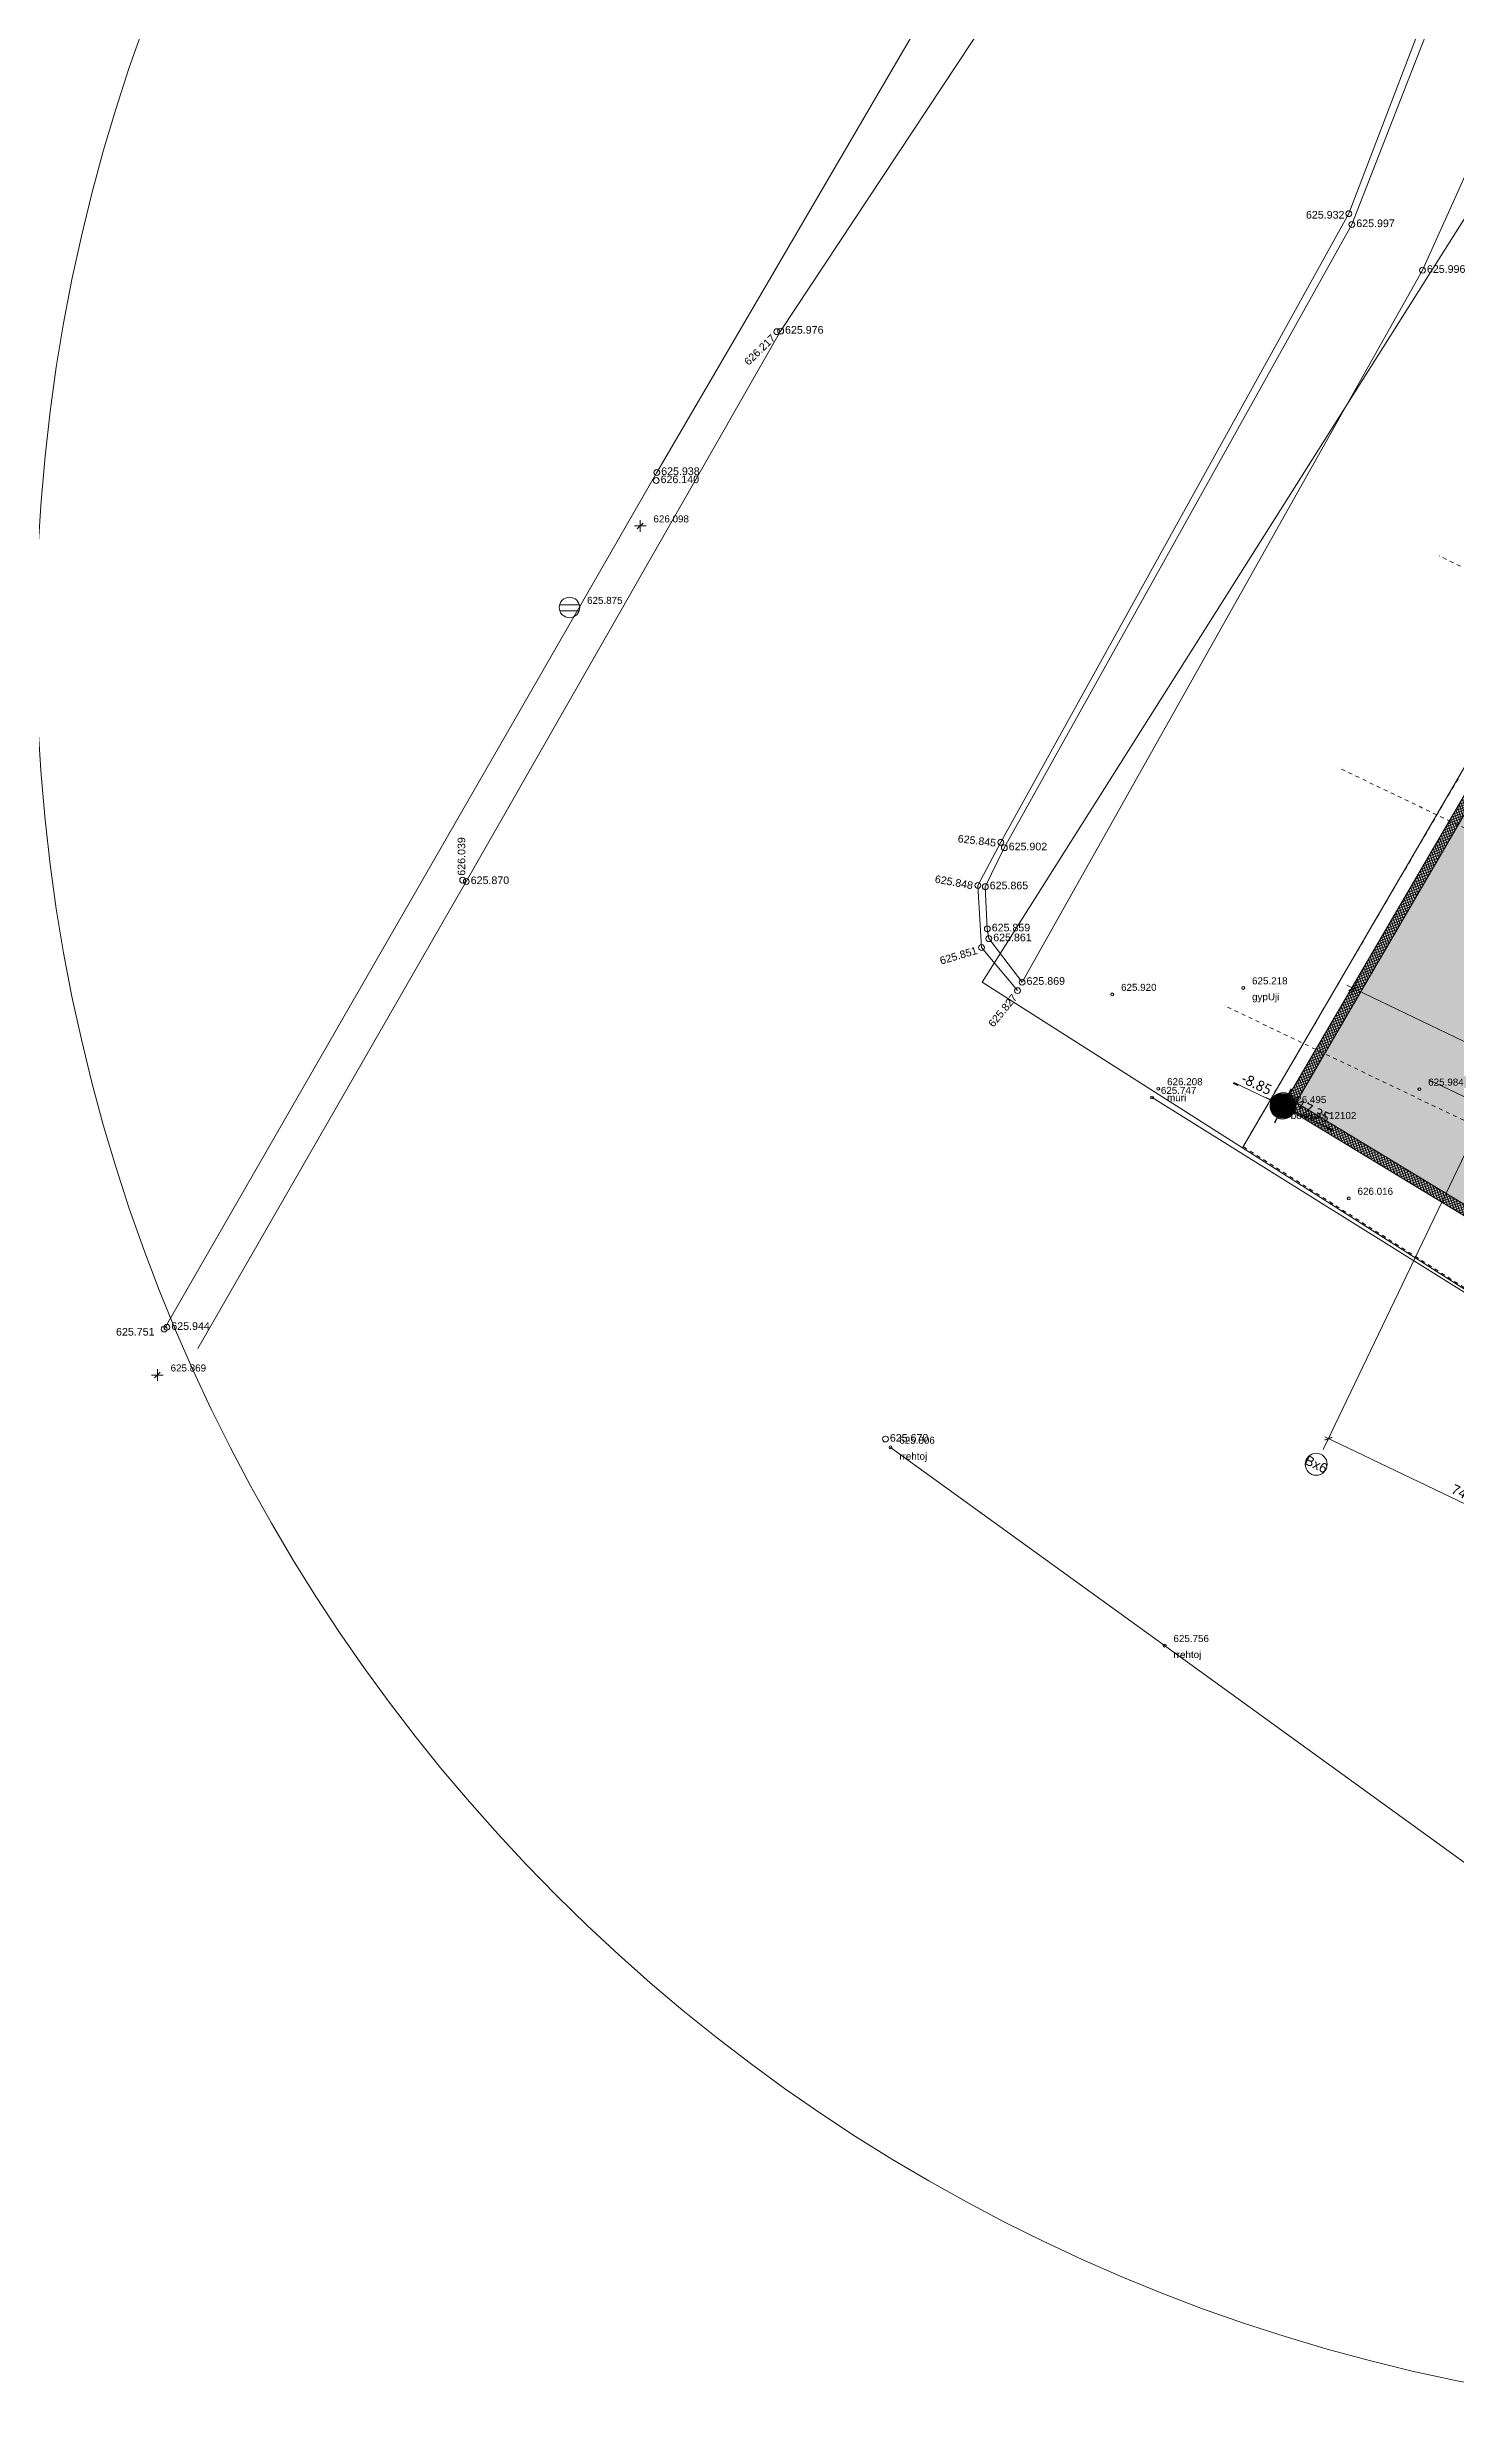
# Model space of a CAD drawing. Header units: metres. Extents: x 7511714 to 7511891, y 4693222 to 4693343.
# Drawn here: x 7511784.4 to 7511820.4, y 4693237 to 4693297.6 of the extents above; entities that cross this region are included whole.
import ezdxf
from ezdxf.enums import TextEntityAlignment as Align

# ---------------------------------------------------------------- set-up
doc = ezdxf.new("R2010")
doc.units = ezdxf.units.M
for name, pattern in [('23486-A01$0${ Chain Double-Dash }', [0]), ('AXES', [2, 1.25, -0.25, 0.25, -0.25]), ('CACHE', [0.375, 0.25, -0.125]), ('CONTINU', [0]), ('Dot & Dashed', [335.138881, 158.75, -88.194444, 0, -88.194437]), ('DXK_LINE_DOT1', [1.8814, 0.9407, -0.9407])]:
    doc.linetypes.add(name, pattern=pattern)
doc.layers.get('0').update_dxf_attribs({"lineweight": 0})
doc.layers.get('Defpoints').update_dxf_attribs({"lineweight": 0})
doc.layers.add('APSL @ 1', color=164, linetype='Continuous')
for name, color, linetype, lineweight in [('asfalt', 252, 'Continuous', 0), ('asfalt pikat', 97, 'Continuous', 0), ('AXES', 10, 'AXES', 0), ('BETON CACHE', 4, 'CACHE', 0), ('BETON COUPE', 3, 'CONTINU', 0), ('BETON HACHURE', 252, 'Continuous', 0), ('BORD', 5, 'Continuous', 0), ('COTE 50ème', 1, 'Continuous', 0), ('COTE 50ème @ 1', 1, 'Continuous', 0), ('FOND DE FOUILLE', 7, 'Continuous', 0), ('HORS GEL', 106, 'CACHE', 0), ('label', 210, 'Continuous', 0), ('Matjet', 210, 'Continuous', 0), ('matjet e reja', 5, 'Continuous', 0), ('muri', 44, 'Continuous', 0), ('parcela', 7, 'Continuous', 0), ('Puset fekali', 30, 'Continuous', 0), ('rrethoj', 106, 'Continuous', 0), ('shtyllat', 1, 'Continuous', 0), ('TALUS', 2, 'Continuous', 0), ('trotuar', 91, 'Continuous', 0), ('trotuar pikat', 155, 'Continuous', 0)]:
    doc.layers.add(name, color=color, linetype=linetype, lineweight=lineweight)
doc.styles.add('FA_Trebuchet 2.2 mm (cursiva-b.a)', font='trebucit.ttf', dxfattribs={"height": 2.2})
doc.styles.add('FN_TEXT_1.50', font='arial.ttf', dxfattribs={"height": 10})
doc.styles.add('RS_TEXT_1.50', font='arial.ttf', dxfattribs={"height": 12.5})
doc.styles.add('RS_TXT_100', font='arial.ttf', dxfattribs={"height": 25})
doc.styles.add('SMA_TEXT_1.200', font='arial.ttf', dxfattribs={"height": 50})
doc.styles.get("Standard").update_dxf_attribs({"font": 'arial.ttf'})
doc.dimstyles.new('RS_100CM_LINEAIRE', dxfattribs={"dimscale": 10, "dimtxt": 25, "dimasz": 1.5, "dimexe": 1, "dimexo": 2.5, "dimgap": 1, "dimtad": 1, "dimdec": 1, "dimrnd": 0.5, "dimdsep": 46, "dimtxsty": 'RS_TXT_100', "dimblk1": 'ARCHTICK', "dimblk2": 'ARCHTICK', "dimsah": 1, "dimcen": 2.5, "dimdle": 1, "dimclrt": 4, "dimadec": 0, "dimazin": 2, "dimtfac": 1, "dimtdec": 1, "dimtix": 1, "dimtmove": 2, "dimatfit": 3, "dimfxl": 1, "dimtolj": 1, "dimtzin": 0, "dimarcsym": 0})
doc.dimstyles.new('SMA_1.200', dxfattribs={"dimscale": 20, "dimtxt": 50, "dimasz": 1, "dimexe": 1, "dimexo": 2, "dimgap": 0.5, "dimtad": 1, "dimdec": 1, "dimrnd": 0.5, "dimdsep": 46, "dimtxsty": 'SMA_TEXT_1.200', "dimblk": 'ARCHTICK', "dimcen": 10, "dimdle": 1, "dimadec": 0, "dimazin": 2, "dimtfac": 1, "dimtdec": 1, "dimtix": 1, "dimtmove": 2, "dimatfit": 3, "dimfxl": 1, "dimtolj": 1, "dimtzin": 0, "dimarcsym": 0})

# ---------------------------------------------------------------- blocks, each defined once
blk = doc.blocks.new('*U68', base_point=(7511819.577, 4693291.923, 625.996))
at = {"layer": 'trotuar pikat', "linetype": 'ByBlock', "lineweight": -2}
blk.add_line((7511819.577, 4693291.923, 625.996), (7511819.577, 4693291.923, 625.996), dxfattribs=at)
blk.add_circle((7511819.577, 4693291.923, 625.996), 0.075, dxfattribs=at)
at = {"layer": 'trotuar pikat', "linetype": 'ByBlock', "insert": (7511819.6895, 4693291.953, 625.996), "char_height": 0.195, "attachment_point": 4}
blk.add_mtext('{\\C256;625.996}', dxfattribs=at)
blk = doc.blocks.new('*U69', base_point=(7511809.331, 4693273.711, 625.869))
at = {"layer": 'trotuar pikat', "linetype": 'ByBlock', "lineweight": -2}
blk.add_line((7511809.331, 4693273.711, 625.869), (7511809.331, 4693273.711, 625.869), dxfattribs=at)
blk.add_circle((7511809.331, 4693273.711, 625.869), 0.075, dxfattribs=at)
at = {"layer": 'trotuar pikat', "linetype": 'ByBlock', "insert": (7511809.4435, 4693273.741, 625.869), "char_height": 0.195, "attachment_point": 4}
blk.add_mtext('{\\C256;625.869}', dxfattribs=at)
blk = doc.blocks.new('*U70', base_point=(7511809.213, 4693273.496, 625.827))
at = {"layer": 'asfalt pikat', "linetype": 'ByBlock', "lineweight": -2}
blk.add_line((7511809.213, 4693273.496, 625.827), (7511809.213, 4693273.496, 625.827), dxfattribs=at)
blk.add_circle((7511809.213, 4693273.496, 625.827), 0.075, dxfattribs=at)
at = {"layer": 'asfalt pikat', "linetype": 'ByBlock', "insert": (7511809.146, 4693273.366, 625.827), "char_height": 0.195, "attachment_point": 6, "rotation": 50.74289}
blk.add_mtext('{\\C256;625.827}', dxfattribs=at)
blk = doc.blocks.new('*U71', base_point=(7511805.833, 4693262.024, 625.67))
at = {"layer": 'asfalt pikat', "linetype": 'ByBlock', "lineweight": -2}
blk.add_line((7511805.833, 4693262.024, 625.67), (7511805.833, 4693262.024, 625.67), dxfattribs=at)
blk.add_circle((7511805.833, 4693262.024, 625.67), 0.075, dxfattribs=at)
at = {"layer": 'asfalt pikat', "linetype": 'ByBlock', "insert": (7511805.9455, 4693262.054, 625.67), "char_height": 0.195, "attachment_point": 4}
blk.add_mtext('{\\C256;625.670}', dxfattribs=at)
blk = doc.blocks.new('*U72', base_point=(7511805.963, 4693261.812, 625.806))
at = {"layer": 'Matjet', "linetype": 'ByBlock', "lineweight": -2}
blk.add_line((7511805.963, 4693261.812, 625.806), (7511805.963, 4693261.812, 625.806), dxfattribs=at)
blk.add_circle((7511805.963, 4693261.812, 625.806), 0.0375, dxfattribs=at)
at = {"layer": 'Matjet', "linetype": 'ByBlock', "char_height": 0.18}
for s, insert, attachment_point in [('625.806', (7511806.188, 4693261.992, 625.806), 4), ('rrehtoj', (7511806.188, 4693261.675, 625.806), 1)]:
    blk.add_mtext(s, dxfattribs=dict(at, insert=insert, attachment_point=attachment_point))
blk = doc.blocks.new('*U73', base_point=(7511812.978, 4693256.74, 625.756))
at = {"layer": 'Matjet', "linetype": 'ByBlock', "lineweight": -2}
blk.add_line((7511812.978, 4693256.74, 625.756), (7511812.978, 4693256.74, 625.756), dxfattribs=at)
blk.add_circle((7511812.978, 4693256.74, 625.756), 0.0375, dxfattribs=at)
at = {"layer": 'Matjet', "linetype": 'ByBlock', "char_height": 0.18}
for s, insert, attachment_point in [('625.756', (7511813.203, 4693256.92, 625.756), 4), ('rrehtoj', (7511813.203, 4693256.603, 625.756), 1)]:
    blk.add_mtext(s, dxfattribs=dict(at, insert=insert, attachment_point=attachment_point))
blk = doc.blocks.new('*U84', base_point=(7511812.656, 4693270.762, 625.747))
at = {"layer": 'Matjet', "linetype": 'ByBlock', "lineweight": -2}
blk.add_line((7511812.656, 4693270.762, 625.747), (7511812.656, 4693270.762, 625.747), dxfattribs=at)
blk.add_circle((7511812.656, 4693270.762, 625.747), 0.0375, dxfattribs=at)
at = {"layer": 'Matjet', "linetype": 'ByBlock', "insert": (7511812.881, 4693270.942, 625.747), "char_height": 0.18, "attachment_point": 4}
blk.add_mtext('625.747', dxfattribs=at)
blk = doc.blocks.new('*U85', base_point=(7511812.815, 4693270.984, 626.208))
at = {"layer": 'Matjet', "linetype": 'ByBlock', "lineweight": -2}
blk.add_line((7511812.815, 4693270.984, 626.208), (7511812.815, 4693270.984, 626.208), dxfattribs=at)
blk.add_circle((7511812.815, 4693270.984, 626.208), 0.0375, dxfattribs=at)
at = {"layer": 'Matjet', "linetype": 'ByBlock', "char_height": 0.18}
for s, insert, attachment_point in [('626.208', (7511813.04, 4693271.164, 626.208), 4), ('muri', (7511813.04, 4693270.847, 626.208), 1)]:
    blk.add_mtext(s, dxfattribs=dict(at, insert=insert, attachment_point=attachment_point))
blk = doc.blocks.new('*U86', base_point=(7511811.637, 4693273.398, 625.92))
at = {"layer": 'Matjet', "linetype": 'ByBlock', "lineweight": -2}
blk.add_line((7511811.637, 4693273.398, 625.92), (7511811.637, 4693273.398, 625.92), dxfattribs=at)
blk.add_circle((7511811.637, 4693273.398, 625.92), 0.0375, dxfattribs=at)
at = {"layer": 'Matjet', "linetype": 'ByBlock', "insert": (7511811.862, 4693273.578, 625.92), "char_height": 0.18, "attachment_point": 4}
blk.add_mtext('625.920', dxfattribs=at)
blk = doc.blocks.new('*U88', base_point=(7511819.497, 4693270.974, 625.984))
at = {"layer": 'Matjet', "linetype": 'ByBlock', "lineweight": -2}
blk.add_line((7511819.497, 4693270.974, 625.984), (7511819.497, 4693270.974, 625.984), dxfattribs=at)
blk.add_circle((7511819.497, 4693270.974, 625.984), 0.0375, dxfattribs=at)
at = {"layer": 'Matjet', "linetype": 'ByBlock', "insert": (7511819.722, 4693271.154, 625.984), "char_height": 0.18, "attachment_point": 4}
blk.add_mtext('625.984', dxfattribs=at)
blk = doc.blocks.new('*U89', base_point=(7511817.689, 4693268.181, 626.016))
at = {"layer": 'Matjet', "linetype": 'ByBlock', "lineweight": -2}
blk.add_line((7511817.689, 4693268.181, 626.016), (7511817.689, 4693268.181, 626.016), dxfattribs=at)
blk.add_circle((7511817.689, 4693268.181, 626.016), 0.0375, dxfattribs=at)
at = {"layer": 'Matjet', "linetype": 'ByBlock', "insert": (7511817.914, 4693268.361, 626.016), "char_height": 0.18, "attachment_point": 4}
blk.add_mtext('626.016', dxfattribs=at)
blk = doc.blocks.new('*U164', base_point=(7511817.691, 4693293.371, 625.932))
at = {"layer": 'asfalt pikat', "linetype": 'ByBlock', "lineweight": -2}
blk.add_line((7511817.691, 4693293.371, 625.932), (7511817.691, 4693293.371, 625.932), dxfattribs=at)
blk.add_circle((7511817.691, 4693293.371, 625.932), 0.075, dxfattribs=at)
at = {"layer": 'asfalt pikat', "linetype": 'ByBlock', "insert": (7511817.5785, 4693293.341, 625.932), "char_height": 0.195, "attachment_point": 6}
blk.add_mtext('{\\C256;625.932}', dxfattribs=at)
blk = doc.blocks.new('*U165', base_point=(7511817.77, 4693293.093, 625.997))
at = {"layer": 'trotuar pikat', "linetype": 'ByBlock', "lineweight": -2}
blk.add_line((7511817.77, 4693293.093, 625.997), (7511817.77, 4693293.093, 625.997), dxfattribs=at)
blk.add_circle((7511817.77, 4693293.093, 625.997), 0.075, dxfattribs=at)
at = {"layer": 'trotuar pikat', "linetype": 'ByBlock', "insert": (7511817.8825, 4693293.123, 625.997), "char_height": 0.195, "attachment_point": 4}
blk.add_mtext('{\\C256;625.997}', dxfattribs=at)
blk = doc.blocks.new('*U166', base_point=(7511808.875, 4693277.151, 625.902))
at = {"layer": 'trotuar pikat', "linetype": 'ByBlock', "lineweight": -2}
blk.add_line((7511808.875, 4693277.151, 625.902), (7511808.875, 4693277.151, 625.902), dxfattribs=at)
blk.add_circle((7511808.875, 4693277.151, 625.902), 0.075, dxfattribs=at)
at = {"layer": 'trotuar pikat', "linetype": 'ByBlock', "insert": (7511808.9875, 4693277.181, 625.902), "char_height": 0.195, "attachment_point": 4}
blk.add_mtext('{\\C256;625.902}', dxfattribs=at)
blk = doc.blocks.new('*U167', base_point=(7511808.787, 4693277.289, 625.845))
at = {"layer": 'asfalt pikat', "linetype": 'ByBlock', "lineweight": -2}
blk.add_line((7511808.787, 4693277.289, 625.845), (7511808.787, 4693277.289, 625.845), dxfattribs=at)
blk.add_circle((7511808.787, 4693277.289, 625.845), 0.075, dxfattribs=at)
at = {"layer": 'asfalt pikat', "linetype": 'ByBlock', "insert": (7511808.664, 4693277.273, 625.845), "char_height": 0.195, "attachment_point": 6, "rotation": 353.28999}
blk.add_mtext('{\\C256;625.845}', dxfattribs=at)
blk = doc.blocks.new('*U168', base_point=(7511808.199, 4693276.187, 625.848))
at = {"layer": 'asfalt pikat', "linetype": 'ByBlock', "lineweight": -2}
blk.add_line((7511808.199, 4693276.187, 625.848), (7511808.199, 4693276.187, 625.848), dxfattribs=at)
blk.add_circle((7511808.199, 4693276.187, 625.848), 0.075, dxfattribs=at)
at = {"layer": 'asfalt pikat', "linetype": 'ByBlock', "insert": (7511808.071, 4693276.18, 625.848), "char_height": 0.195, "attachment_point": 6, "rotation": 349.71646}
blk.add_mtext('{\\C256;625.848}', dxfattribs=at)
blk = doc.blocks.new('*U169', base_point=(7511808.389, 4693276.154, 625.865))
at = {"layer": 'trotuar pikat', "linetype": 'ByBlock', "lineweight": -2}
blk.add_line((7511808.389, 4693276.154, 625.865), (7511808.389, 4693276.154, 625.865), dxfattribs=at)
blk.add_circle((7511808.389, 4693276.154, 625.865), 0.075, dxfattribs=at)
at = {"layer": 'trotuar pikat', "linetype": 'ByBlock', "insert": (7511808.5015, 4693276.184, 625.865), "char_height": 0.195, "attachment_point": 4}
blk.add_mtext('{\\C256;625.865}', dxfattribs=at)
blk = doc.blocks.new('*U170', base_point=(7511808.44, 4693275.077, 625.859))
at = {"layer": 'trotuar pikat', "linetype": 'ByBlock', "lineweight": -2}
blk.add_line((7511808.44, 4693275.077, 625.859), (7511808.44, 4693275.077, 625.859), dxfattribs=at)
blk.add_circle((7511808.44, 4693275.077, 625.859), 0.075, dxfattribs=at)
at = {"layer": 'trotuar pikat', "linetype": 'ByBlock', "insert": (7511808.5525, 4693275.107, 625.859), "char_height": 0.195, "attachment_point": 4}
blk.add_mtext('{\\C256;625.859}', dxfattribs=at)
blk = doc.blocks.new('*U171', base_point=(7511808.479, 4693274.825, 625.861))
at = {"layer": 'trotuar pikat', "linetype": 'ByBlock', "lineweight": -2}
blk.add_line((7511808.479, 4693274.825, 625.861), (7511808.479, 4693274.825, 625.861), dxfattribs=at)
blk.add_circle((7511808.479, 4693274.825, 625.861), 0.075, dxfattribs=at)
at = {"layer": 'trotuar pikat', "linetype": 'ByBlock', "insert": (7511808.5915, 4693274.855, 625.861), "char_height": 0.195, "attachment_point": 4}
blk.add_mtext('{\\C256;625.861}', dxfattribs=at)
blk = doc.blocks.new('*U172', base_point=(7511808.292, 4693274.597, 625.851))
at = {"layer": 'asfalt pikat', "linetype": 'ByBlock', "lineweight": -2}
blk.add_line((7511808.292, 4693274.597, 625.851), (7511808.292, 4693274.597, 625.851), dxfattribs=at)
blk.add_circle((7511808.292, 4693274.597, 625.851), 0.075, dxfattribs=at)
at = {"layer": 'asfalt pikat', "linetype": 'ByBlock', "insert": (7511808.175, 4693274.531, 625.851), "char_height": 0.195, "attachment_point": 6, "rotation": 16.45487}
blk.add_mtext('{\\C256;625.851}', dxfattribs=at)
blk = doc.blocks.new('*U173', base_point=(7511795.107, 4693276.287, 625.87))
at = {"layer": 'asfalt pikat', "linetype": 'ByBlock', "lineweight": -2}
blk.add_line((7511795.107, 4693276.287, 625.87), (7511795.107, 4693276.287, 625.87), dxfattribs=at)
blk.add_circle((7511795.107, 4693276.287, 625.87), 0.075, dxfattribs=at)
at = {"layer": 'asfalt pikat', "linetype": 'ByBlock', "insert": (7511795.2195, 4693276.317, 625.87), "char_height": 0.195, "attachment_point": 4}
blk.add_mtext('{\\C256;625.870}', dxfattribs=at)
blk = doc.blocks.new('*U174', base_point=(7511795.014, 4693276.323, 626.039))
at = {"layer": 'trotuar pikat', "linetype": 'ByBlock', "lineweight": -2}
blk.add_line((7511795.014, 4693276.323, 626.039), (7511795.014, 4693276.323, 626.039), dxfattribs=at)
blk.add_circle((7511795.014, 4693276.323, 626.039), 0.075, dxfattribs=at)
at = {"layer": 'trotuar pikat', "linetype": 'ByBlock', "insert": (7511794.984, 4693276.4355, 626.039), "char_height": 0.195, "attachment_point": 4, "rotation": 90}
blk.add_mtext('{\\C256;626.039}', dxfattribs=at)
blk = doc.blocks.new('*U175', base_point=(7511803.053, 4693290.352, 626.217))
at = {"layer": 'trotuar pikat', "linetype": 'ByBlock', "lineweight": -2}
blk.add_line((7511803.053, 4693290.352, 626.217), (7511803.053, 4693290.352, 626.217), dxfattribs=at)
blk.add_circle((7511803.053, 4693290.352, 626.217), 0.075, dxfattribs=at)
at = {"layer": 'trotuar pikat', "linetype": 'ByBlock', "insert": (7511802.971, 4693290.23, 626.217), "char_height": 0.195, "attachment_point": 6, "rotation": 44.16728}
blk.add_mtext('{\\C256;626.217}', dxfattribs=at)
blk = doc.blocks.new('*U176', base_point=(7511803.151, 4693290.368, 625.976))
at = {"layer": 'asfalt pikat', "linetype": 'ByBlock', "lineweight": -2}
blk.add_line((7511803.151, 4693290.368, 625.976), (7511803.151, 4693290.368, 625.976), dxfattribs=at)
blk.add_circle((7511803.151, 4693290.368, 625.976), 0.075, dxfattribs=at)
at = {"layer": 'asfalt pikat', "linetype": 'ByBlock', "insert": (7511803.2635, 4693290.398, 625.976), "char_height": 0.195, "attachment_point": 4}
blk.add_mtext('{\\C256;625.976}', dxfattribs=at)
blk = doc.blocks.new('*U193', base_point=(7511815.981, 4693270.527, 626.495))
at = {"layer": 'matjet e reja', "linetype": 'ByBlock', "lineweight": -2}
blk.add_line((7511815.981, 4693270.527, 626.495), (7511815.981, 4693270.527, 626.495), dxfattribs=at)
blk.add_circle((7511815.981, 4693270.527, 626.495), 0.0375, dxfattribs=at)
at = {"layer": 'matjet e reja', "linetype": 'ByBlock', "char_height": 0.18}
for s, insert, attachment_point in [('626.495', (7511816.206, 4693270.707, 626.495), 4), ('bodrumi 12102', (7511816.206, 4693270.39, 626.495), 1)]:
    blk.add_mtext(s, dxfattribs=dict(at, insert=insert, attachment_point=attachment_point))
blk = doc.blocks.new('*U265', base_point=(7511799.982, 4693286.751, 625.938))
at = {"layer": 'asfalt pikat', "linetype": 'ByBlock', "lineweight": -2}
blk.add_line((7511799.982, 4693286.751, 625.938), (7511799.982, 4693286.751, 625.938), dxfattribs=at)
blk.add_circle((7511799.982, 4693286.751, 625.938), 0.075, dxfattribs=at)
at = {"layer": 'asfalt pikat', "linetype": 'ByBlock', "insert": (7511800.0945, 4693286.781, 625.938), "char_height": 0.195, "attachment_point": 4}
blk.add_mtext('{\\C256;625.938}', dxfattribs=at)
blk = doc.blocks.new('*U266', base_point=(7511799.967, 4693286.543, 626.14))
at = {"layer": 'trotuar pikat', "linetype": 'ByBlock', "lineweight": -2}
blk.add_line((7511799.967, 4693286.543, 626.14), (7511799.967, 4693286.543, 626.14), dxfattribs=at)
blk.add_circle((7511799.967, 4693286.543, 626.14), 0.075, dxfattribs=at)
at = {"layer": 'trotuar pikat', "linetype": 'ByBlock', "insert": (7511800.0795, 4693286.573, 626.14), "char_height": 0.195, "attachment_point": 4}
blk.add_mtext('{\\C256;626.140}', dxfattribs=at)
blk = doc.blocks.new('- Kosa Crta za DIM (Mala)')
for points in [[(-1.5, 0), (1.5, 0)], [(-0.75, -0.75), (0.75, 0.75)], [(0, -1.5), (0, 1.5)]]:
    blk.add_lwpolyline(points)
blk = doc.blocks.new('*U267', base_point=(7511799.558, 4693285.381, 626.098))
at = {"layer": 'shtyllat', "color": 0, "linetype": 'ByBlock', "lineweight": -2, "xscale": 0.1, "yscale": 0.1, "zscale": 0.1, "rotation": 8.537736462999999e-07}
blk.add_blockref('- Kosa Crta za DIM (Mala)', (7511799.558, 4693285.381, 626.098), dxfattribs=at)
at = {"layer": 'label', "linetype": 'ByBlock', "insert": (7511799.8955, 4693285.561, 626.098), "char_height": 0.18, "attachment_point": 4}
blk.add_mtext('626.098', dxfattribs=at)
blk = doc.blocks.new('Settling Basin - PK ujrat e zeza')
at = {"color": 21, "lineweight": 0, "flags": 128}
for points in [[(-0.95, 0.27), (0.96, 0.27)], [(-0.95, -0.33), (0.96, -0.33)]]:
    blk.add_lwpolyline(points, dxfattribs=at)
at = {"color": 21, "lineweight": 0}
blk.add_circle((0, 0), 1, dxfattribs=at)
blk = doc.blocks.new('Puset_Kan_Atmosferik')
blk.add_blockref('Settling Basin - PK ujrat e zeza', (0, 0))
blk = doc.blocks.new('*U268', base_point=(7511797.747, 4693283.297, 625.875))
at = {"layer": 'Puset fekali', "color": 0, "linetype": 'ByBlock', "lineweight": -2, "xscale": 0.2624999971783286, "yscale": 0.2624999971783286, "zscale": 0.2624999971783286}
blk.add_blockref('Puset_Kan_Atmosferik', (7511797.747, 4693283.297, 625.875), dxfattribs=at)
at = {"layer": 'label', "linetype": 'ByBlock', "insert": (7511798.197, 4693283.477, 625.875), "char_height": 0.18, "attachment_point": 4}
blk.add_mtext('625.875', dxfattribs=at)
blk = doc.blocks.new('*U269', base_point=(7511787.446, 4693264.883, 625.944))
at = {"layer": 'trotuar pikat', "linetype": 'ByBlock', "lineweight": -2}
blk.add_line((7511787.446, 4693264.883, 625.944), (7511787.446, 4693264.883, 625.944), dxfattribs=at)
blk.add_circle((7511787.446, 4693264.883, 625.944), 0.075, dxfattribs=at)
at = {"layer": 'trotuar pikat', "linetype": 'ByBlock', "insert": (7511787.5585, 4693264.913, 625.944), "char_height": 0.195, "attachment_point": 4}
blk.add_mtext('{\\C256;625.944}', dxfattribs=at)
blk = doc.blocks.new('*U270', base_point=(7511787.377, 4693264.838, 625.751))
at = {"layer": 'asfalt pikat', "linetype": 'ByBlock', "lineweight": -2}
blk.add_line((7511787.377, 4693264.838, 625.751), (7511787.377, 4693264.838, 625.751), dxfattribs=at)
blk.add_circle((7511787.377, 4693264.838, 625.751), 0.075, dxfattribs=at)
at = {"layer": 'asfalt pikat', "linetype": 'ByBlock', "insert": (7511786.144, 4693264.767, 625.751), "char_height": 0.195, "attachment_point": 4}
blk.add_mtext('{\\C256;625.751}', dxfattribs=at)
blk = doc.blocks.new('*U271', base_point=(7511787.202, 4693263.661, 625.869))
at = {"layer": 'shtyllat', "color": 0, "linetype": 'ByBlock', "lineweight": -2, "xscale": 0.1, "yscale": 0.1, "zscale": 0.1, "rotation": 8.537736462999999e-07}
blk.add_blockref('- Kosa Crta za DIM (Mala)', (7511787.202, 4693263.661, 625.869), dxfattribs=at)
at = {"layer": 'label', "linetype": 'ByBlock', "insert": (7511787.5395, 4693263.841, 625.869), "char_height": 0.18, "attachment_point": 4}
blk.add_mtext('625.869', dxfattribs=at)
blk = doc.blocks.new('*U272', base_point=(7511814.989, 4693273.565, 625.218))
at = {"layer": 'matjet e reja', "linetype": 'ByBlock', "lineweight": -2}
blk.add_line((7511814.989, 4693273.565, 625.218), (7511814.989, 4693273.565, 625.218), dxfattribs=at)
blk.add_circle((7511814.989, 4693273.565, 625.218), 0.0375, dxfattribs=at)
at = {"layer": 'matjet e reja', "linetype": 'ByBlock', "char_height": 0.18}
for s, insert, attachment_point in [('gypUji', (7511815.214, 4693273.428, 625.218), 1), ('625.218', (7511815.214, 4693273.745, 625.218), 4)]:
    blk.add_mtext(s, dxfattribs=dict(at, insert=insert, attachment_point=attachment_point))
blk = doc.blocks.new('A$Cebd43ce6')
at = {"layer": 'BETON CACHE', "color": 232, "linetype": 'Dot & Dashed', "ltscale": 0.01}
blk.add_lwpolyline([(0, 0), (-1313.2, 39.8), (-4660.5, 445.5), (-4259.4, 5326.2), (-610.1, 5439.7), (-20.7, 5433.2)], close=True, dxfattribs=at)
at = {"layer": 'COTE 50ème', "ltscale": 0.5}
blk.add_circle((-3905.6, 2250.1), 4550, dxfattribs=at)
blk = doc.blocks.new('AXES_FN')
at = {"color": 0, "linetype": 'Continuous'}
blk.add_circle((0, 15), 15, dxfattribs=at)
at = {"color": 0, "style": 'FN_TEXT_1.50'}
blk.add_attdef('AXES', text='', height=12.5, dxfattribs=at).set_placement((-48.9, 20.6), align=Align.MIDDLE_CENTER)
blk = doc.blocks.new('_ArchTick')
at = {"color": 0, "linetype": 'ByBlock', "const_width": 0.15}
blk.add_lwpolyline([(-0.5, -0.5), (0.5, 0.5)], dxfattribs=at)
blk = doc.blocks.new('*D397')
at = {"layer": 'Defpoints', "color": 0, "linetype": 'ByBlock', "transparency": 16777216}
for p in [(45237.3, -46013.7), (45237.3, -46044.7), (45977.3, -46044.7)]:
    blk.add_point(p, dxfattribs=at)
at = {"layer": 'HORS GEL', "color": 0, "linetype": 'ByBlock', "lineweight": -2, "transparency": 16777216}
for p, q in [((45987.3, -46013.7), (45227.3, -46013.7)), ((45237.3, -46019.7), (45237.3, -46003.7)), ((45977.3, -46019.7), (45977.3, -46003.7))]:
    blk.add_line(p, q, dxfattribs=at)
at = {"layer": 'HORS GEL', "color": 0, "linetype": 'ByBlock', "lineweight": -2, "transparency": 16777216, "xscale": 15, "yscale": 15, "zscale": 15, "rotation": 180}
blk.add_blockref('_ArchTick', (45237.3, -46013.7), dxfattribs=at)
at = {"layer": 'HORS GEL', "color": 0, "linetype": 'ByBlock', "lineweight": -2, "transparency": 16777216, "xscale": 15, "yscale": 15, "zscale": 15}
blk.add_blockref('_ArchTick', (45977.3, -46013.7), dxfattribs=at)
at = {"layer": 'HORS GEL', "color": 4, "linetype": 'ByBlock', "transparency": 16777216, "insert": (45607.3, -45990.9), "char_height": 25, "attachment_point": 5, "style": 'RS_TXT_100'}
blk.add_mtext('\\A1;740', dxfattribs=at)
blk = doc.blocks.new('Cota de Nivel (planta)')
h = blk.add_hatch(color=256)
h.dxf.hatch_style = 1
h.paths.add_polyline_path([(2.5, 0, 0.4142136), (0, 2.5), (0, 0)])
h.paths.add_polyline_path([(-2.5, 0, 0.4142136), (0, -2.5), (0, 0)])
h = blk.add_hatch(color=256)
h.dxf.hatch_style = 1
h.paths.add_polyline_path([(11.5, 0), (10.5, 0), (10.5, -0.25), (11.5, -0.25)])
for p, q in [((-4, 0), (11.5, 0)), ((0, -4), (0, 4))]:
    blk.add_line(p, q)
blk.add_lwpolyline([(11.5, 0), (10.5, 0), (10.5, -0.25), (11.5, -0.25)], close=True)
blk.add_circle((0, 0), 2.5)
for start, end in [(90, 180), (270, 0)]:
    blk.add_arc((0, 0), 2.725, start, end)
at = {"style": 'FA_Trebuchet 2.2 mm (cursiva-b.a)', "flags": 8}
blk.add_attdef('NIVEL', text='', height=2.2, dxfattribs=at).set_placement((3.175, 1.775), align=Align.MIDDLE_LEFT)
blk = doc.blocks.new('*D408')
at = {"layer": 'Defpoints', "color": 0, "transparency": 16777216}
for p in [(44798.3, -44880.9), (46217.3, -44853.5), (44798.3, -44947.6)]:
    blk.add_point(p, dxfattribs=at)
at = {"layer": 'TALUS', "color": 0, "lineweight": -2, "transparency": 16777216}
for p, q in [((46217.3, -44893.5), (46217.3, -44967.6)), ((46237.3, -44947.6), (44778.3, -44947.6)), ((44798.3, -44920.9), (44798.3, -44967.6))]:
    blk.add_line(p, q, dxfattribs=at)
at = {"layer": 'TALUS', "color": 0, "lineweight": -2, "transparency": 16777216, "xscale": 20, "yscale": 20, "zscale": 20, "rotation": 180}
blk.add_blockref('_ArchTick', (44798.3, -44947.6), dxfattribs=at)
at = {"layer": 'TALUS', "color": 0, "lineweight": -2, "transparency": 16777216, "xscale": 20, "yscale": 20, "zscale": 20}
blk.add_blockref('_ArchTick', (46217.3, -44947.6), dxfattribs=at)
at = {"layer": 'TALUS', "color": 0, "transparency": 16777216, "insert": (45507.8, -44912.1), "char_height": 50, "attachment_point": 5, "style": 'SMA_TEXT_1.200'}
blk.add_mtext('\\A1;1419', dxfattribs=at)
blk = doc.blocks.new('A$C340691c1')
at = {"layer": 'BETON HACHURE', "true_color": 0x636466, "transparency": 33554585}
h = blk.add_hatch(dxfattribs=at)
h.set_pattern_fill('ANSI37', color=251, scale=50, angle=270, style=0)
h.set_pattern_definition([(315, (-58216.84, 74502.852), (4.4194174, 4.4194174), []), (45, (-58216.84, 74502.852), (-4.4194174, 4.4194174), [])])
h.paths.add_polyline_path([(-2720.63, 3000.24), (-2695.63, 3000.24), (-2695.63, 2675.24), (-2720.63, 2675.24)], flags=0)
h.paths.add_polyline_path([(-2720.63, 3000.24), (-2695.63, 3000.24), (-2695.63, 2675.24), (-2720.63, 2675.24)], flags=0)
h.paths.add_polyline_path([(-540.63, 2860.1), (-540.63, 2810.1), (-460.63, 2810.1), (-460.63, 2860.1)], flags=0)
h.paths.add_polyline_path([(-920.63, 2860.1), (-920.63, 2810.1), (-840.63, 2810.1), (-840.63, 2860.1)], flags=0)
edge = h.paths.add_edge_path(flags=0)
edge.add_arc((-880.63, 4175.1), 40, 0, 360)
edge = h.paths.add_edge_path(flags=0)
edge.add_arc((-880.63, 4850.1), 40, 0, 360)
edge = h.paths.add_edge_path(flags=0)
edge.add_arc((-880.63, 3575.1), 40, 0, 360)
h.paths.add_polyline_path([(-35.63, 5320.24), (-4224.47, 5320.24), (-4613.76, 583.54), (-35.63, 133.95)])
edge = h.paths.add_edge_path(flags=0)
edge.add_arc((-880.63, 3575.1), 40, 0, 360)
h.paths.add_polyline_path([(-2095.63, 5295.24), (-2095.63, 4875.1), (-2070.63, 4875.1), (-2070.63, 5295.24), (-500.62, 5295.24), (-500.63, 4825.1), (-460.63, 4825.1), (-460.63, 5295.24), (-60.63, 5295.24), (-60.63, 3565.1), (-460.63, 3565.1), (-460.63, 4200.1), (-500.63, 4200.1), (-500.63, 3535.1), (-60.63, 3535.1), (-60.63, 2790.1), (-500.63, 2790.1), (-500.63, 1400.1), (-460.63, 1400.1), (-460.63, 2760.1), (-60.63, 2760.1), (-60.63, 161.52), (-833.13, 237.39), (-833.13, 725.1), (-858.13, 725.1), (-858.13, 239.84), (-2163.13, 368), (-2163.13, 725.1), (-2188.13, 725.1), (-2188.13, 370.45), (-3375.63, 487.07), (-3375.63, 725.1), (-3425.63, 725.1), (-3425.63, 491.98), (-4586.83, 606.01), (-4515.49, 1474.1), (-4205.63, 1474.1), (-4205.63, 1524.1), (-4511.38, 1524.1), (-4411.44, 2740.1), (-4205.63, 2740.1), (-4205.63, 2790.1), (-4407.33, 2790.1), (-4405.48, 2810.1), (-4205.63, 2810.1), (-4205.63, 2860.1), (-4401.58, 2860.1), (-4344.87, 3550.1), (-4205.63, 3550.1), (-4205.63, 3600.1), (-4340.76, 3600.1), (-4295.56, 4150.1), (-4205.63, 4150.1), (-4205.63, 4200.1), (-4291.45, 4200.1), (-4201.44, 5295.24), (-3423.13, 5295.24), (-3423.13, 4875.1), (-3398.13, 4875.1), (-3398.13, 5295.24)], flags=16)
h.paths.add_polyline_path([(-920.63, 3615.1), (-920.63, 3535.1), (-840.63, 3535.1), (-840.63, 3615.1)], flags=0)
at = {"layer": 'FOND DE FOUILLE', "true_color": 0xfff4eb, "transparency": 33554508}
h = blk.add_hatch(color=7, dxfattribs=at)
h.dxf.hatch_style = 1
h.paths.add_polyline_path([(-4245.87, 5059.85), (-4224.47, 5320.24), (-35.63, 5320.24), (-35.63, 133.95), (-4613.76, 583.54), (-4446.38, 2620.1), (-3642.63, 2620.1), (-3642.63, 2188.1), (-3160.63, 2188.1), (-3160.63, 535.1), (-580.63, 535.1), (-580.63, 2980.1), (-1815.63, 2980.1), (-1815.63, 5065.1)])
at = {"layer": 'AXES', "lineweight": 5, "ltscale": 1.3}
for p, q in [((159.49, 2025.1), (-4860.63, 2025.1)), ((159.49, 1425.1), (-4860.63, 1425.1)), ((159.49, 750.1), (-4860.63, 750.1))]:
    blk.add_line(p, q, dxfattribs=at)
at = {"layer": 'BETON CACHE', "color": 242, "linetype": 'DXK_LINE_DOT1', "true_color": 0xcd2027}
blk.add_lwpolyline([(0, 0), (-1313.24, 39.75), (-4660.49, 445.53), (-4259.39, 5326.2), (-610.11, 5439.72), (-20.71, 5433.15)], close=True, dxfattribs=at)
at = {"layer": 'BETON COUPE', "color": 251, "lineweight": 5, "true_color": 0x636466}
blk.add_lwpolyline([(-35.63, 5320.24), (-4224.47, 5320.24), (-4613.76, 583.54), (-35.63, 133.95)], close=True, dxfattribs=at)
blk.add_lwpolyline([(-3425.63, 491.98), (-4586.83, 606.01), (-4515.49, 1474.1)], dxfattribs=at)
at = {"layer": 'BORD', "color": 251, "true_color": 0x636466}
blk.add_lwpolyline([(-35.63, 133.95), (-35.63, 5320.24), (-4224.47, 5320.24), (-4613.76, 583.54)], close=True, dxfattribs=at)
at = {"layer": 'HORS GEL', "linetype": '23486-A01$0${ Chain Double-Dash }', "ltscale": 1.2}
for p, q in [((-4140.63, 2790.1), (-4140.63, -164.9)), ((-4305.63, 805.1), (-3955.63, 805.1))]:
    blk.add_line(p, q, dxfattribs=at)
at = {"layer": 'APSL @ 1'}
ref = blk.add_blockref('Cota de Nivel (planta)', (-4613.76, 583.54), dxfattribs=dict(at, xscale=12.096, yscale=12.096, zscale=12.096))
ref.add_attrib('NIVEL', '617.35', dxfattribs={"layer": '0', "color": 0, "height": 26.611, "style": 'FA_Trebuchet 2.2 mm (cursiva-b.a)'}).set_placement((-4601.52, 605.01), align=Align.MIDDLE_LEFT)
at = {"layer": 'COTE 50ème @ 1'}
ref = blk.add_blockref('Cota de Nivel (planta)', (-4613.76, 583.54), dxfattribs=dict(at, xscale=-12.096, yscale=12.096, zscale=12.096))
ref.add_attrib('NIVEL', '-8.85', dxfattribs={"layer": '0', "color": 240, "height": 26.611, "style": 'FA_Trebuchet 2.2 mm (cursiva-b.a)'}).set_placement((-4738.06, 605.01), align=Align.MIDDLE_LEFT)
at = {"layer": 'HORS GEL', "color": 251, "true_color": 0x636466}
ref = blk.add_blockref('AXES_FN', (-4140.63, -178.36), dxfattribs=dict(at, xscale=-1.875, yscale=1.875, zscale=1.875, rotation=180))
ref.add_attrib('AXES', 'Bx6', dxfattribs={"layer": '0', "color": 0, "height": 24.75, "style": 'RS_TEXT_1.50'}).set_placement((-4140.63, -206.48), align=Align.MIDDLE)
at = {"layer": 'HORS GEL', "color": 251, "linetype": 'ByBlock', "true_color": 0x636466}
dim = blk.add_linear_dim(base=(-4140.63, -133.84), p1=(-3400.63, -164.9), p2=(-4140.63, -164.9), dimstyle='RS_100CM_LINEAIRE', dxfattribs=at)
dim.commit()
dim.dimension.update_dxf_attribs({"geometry": '*D397', "text_midpoint": (-3770.63, -111.07), "insert": (-49377.94, 45879.83)})
at = {"layer": 'TALUS'}
dim = blk.add_linear_dim(base=(-4579.62, 932.23), p1=(-3160.63, 1026.34), p2=(-4579.62, 998.98), dimstyle='SMA_1.200', dxfattribs=at)
dim.commit()
dim.dimension.update_dxf_attribs({"geometry": '*D408', "text_midpoint": (-3870.12, 967.76), "insert": (-49377.94, 45879.83)})

msp = doc.modelspace()

# ---------------------------------------------------------------- linework, layer by layer
at = {"layer": 'asfalt', "elevation": 625.938, "flags": 128}
msp.add_lwpolyline([(7511795.107, 4693276.287), (7511788.237, 4693264.343)], dxfattribs=at)
at = {"layer": 'asfalt'}
for points in [[(7511808.787, 4693277.289, 625.845), (7511817.691, 4693293.371, 625.932), (7511820.303, 4693300.202, 625.91), (7511821.74, 4693303.288, 625.887), (7511826.488, 4693307.928, 625.919), (7511832.053, 4693312.392, 625.959), (7511837.196, 4693315.645, 625.918), (7511840.099, 4693316.94, 625.909), (7511843.205, 4693317.426, 625.868), (7511850.823, 4693316.948, 625.831), (7511857.907, 4693314.196, 625.819), (7511874.672, 4693305.54, 625.817), (7511884.37, 4693300.836, 625.786)], [(7511787.377, 4693264.838, 625.751), (7511799.982, 4693286.751, 625.938), (7511812.667, 4693308.466, 626.008)], [(7511815.127, 4693306.806, 626.025), (7511813.855, 4693305.353, 626.043), (7511808.786, 4693298.891, 626.038), (7511803.151, 4693290.368, 625.976), (7511795.107, 4693276.287, 625.87)], [(7511809.213, 4693273.496, 625.827), (7511808.292, 4693274.597, 625.851), (7511808.199, 4693276.187, 625.848), (7511808.787, 4693277.289, 625.845)]]:
    msp.add_polyline3d(points, dxfattribs=at)
at = {"layer": 'muri', "elevation": 625.806, "flags": 128}
msp.add_lwpolyline([(7511845.976, 4693250.258), (7511841.823, 4693252.517), (7511837.292, 4693255.398), (7511812.656, 4693270.762)], dxfattribs=at)
at = {"layer": 'parcela', "flags": 128}
for points in [[(7511839.64, 4693311.774), (7511814.966, 4693269.473), (7511808.304, 4693273.712), (7511819.588, 4693291.563), (7511833.949, 4693314.281), (7511839.64, 4693311.774)], [(7511814.966, 4693269.473), (7511839.64, 4693311.774), (7511841.452, 4693310.975), (7511873.052, 4693297.055), (7511878.341, 4693294.453), (7511872.939, 4693283.093), (7511869.394, 4693275.64), (7511867.394, 4693271.28), (7511855.089, 4693245.348), (7511843.413, 4693251.372), (7511814.966, 4693269.473)]]:
    msp.add_lwpolyline(points, dxfattribs=at)
at = {"layer": 'rrethoj', "elevation": 625.806, "flags": 128}
msp.add_lwpolyline([(7511805.963, 4693261.812), (7511812.978, 4693256.74), (7511827.24, 4693246.428), (7511828.381, 4693245.525), (7511830.495, 4693243.481), (7511832.286, 4693240.996), (7511832.979, 4693238.514), (7511833.974, 4693237.791), (7511845.976, 4693250.258)], dxfattribs=at)
at = {"layer": 'trotuar'}
for points in [[(7511820.545, 4693300.225, 625.932), (7511817.77, 4693293.093, 625.997), (7511808.875, 4693277.151, 625.902), (7511808.389, 4693276.154, 625.865), (7511808.44, 4693275.077, 625.859), (7511808.479, 4693274.825, 625.861), (7511809.331, 4693273.711, 625.869)], [(7511809.331, 4693273.711, 625.869), (7511819.577, 4693291.923, 625.996), (7511822.12, 4693297.565, 625.984)]]:
    msp.add_polyline3d(points, dxfattribs=at)

# ---------------------------------------------------------------- block references
at = {"layer": 'asfalt pikat'}
for name, p in [('*U164', (7511817.691, 4693293.371, 625.932)), ('*U176', (7511803.151, 4693290.368, 625.976)), ('*U265', (7511799.982, 4693286.751, 625.938)), ('*U167', (7511808.787, 4693277.289, 625.845)), ('*U173', (7511795.107, 4693276.287, 625.87)), ('*U168', (7511808.199, 4693276.187, 625.848)), ('*U172', (7511808.292, 4693274.597, 625.851)), ('*U70', (7511809.213, 4693273.496, 625.827)), ('*U270', (7511787.377, 4693264.838, 625.751)), ('*U71', (7511805.833, 4693262.024, 625.67))]:
    msp.add_blockref(name, p, dxfattribs=at)
at = {"layer": 'Matjet'}
for name, p in [('*U86', (7511811.637, 4693273.398, 625.92)), ('*U84', (7511812.656, 4693270.762, 625.747)), ('*U85', (7511812.815, 4693270.984, 626.208)), ('*U88', (7511819.497, 4693270.974, 625.984)), ('*U89', (7511817.689, 4693268.181, 626.016)), ('*U72', (7511805.963, 4693261.812, 625.806)), ('*U73', (7511812.978, 4693256.74, 625.756))]:
    msp.add_blockref(name, p, dxfattribs=at)
at = {"layer": 'matjet e reja'}
for name, p in [('*U272', (7511814.989, 4693273.565, 625.218)), ('*U193', (7511815.981, 4693270.527, 626.495))]:
    msp.add_blockref(name, p, dxfattribs=at)
at = {"layer": 'Puset fekali', "xscale": 0.01, "yscale": 0.01, "zscale": 0.01}
for name, rotation in [('A$Cebd43ce6', 334.3967821871004), ('A$C340691c1', 334.3967827565189)]:
    msp.add_blockref(name, (7511855.089, 4693245.348), dxfattribs=dict(at, rotation=rotation))
at = {"layer": 'Puset fekali'}
msp.add_blockref('*U268', (7511797.747, 4693283.297, 625.875), dxfattribs=at)
at = {"layer": 'shtyllat'}
for name, p in [('*U267', (7511799.558, 4693285.381, 626.098)), ('*U271', (7511787.202, 4693263.661, 625.869))]:
    msp.add_blockref(name, p, dxfattribs=at)
at = {"layer": 'trotuar pikat'}
for name, p in [('*U165', (7511817.77, 4693293.093, 625.997)), ('*U68', (7511819.577, 4693291.923, 625.996)), ('*U175', (7511803.053, 4693290.352, 626.217)), ('*U266', (7511799.967, 4693286.543, 626.14)), ('*U174', (7511795.014, 4693276.323, 626.039)), ('*U166', (7511808.875, 4693277.151, 625.902)), ('*U169', (7511808.389, 4693276.154, 625.865)), ('*U170', (7511808.44, 4693275.077, 625.859)), ('*U171', (7511808.479, 4693274.825, 625.861)), ('*U69', (7511809.331, 4693273.711, 625.869)), ('*U269', (7511787.446, 4693264.883, 625.944))]:
    msp.add_blockref(name, p, dxfattribs=at)

doc.saveas('drawing.dxf')
